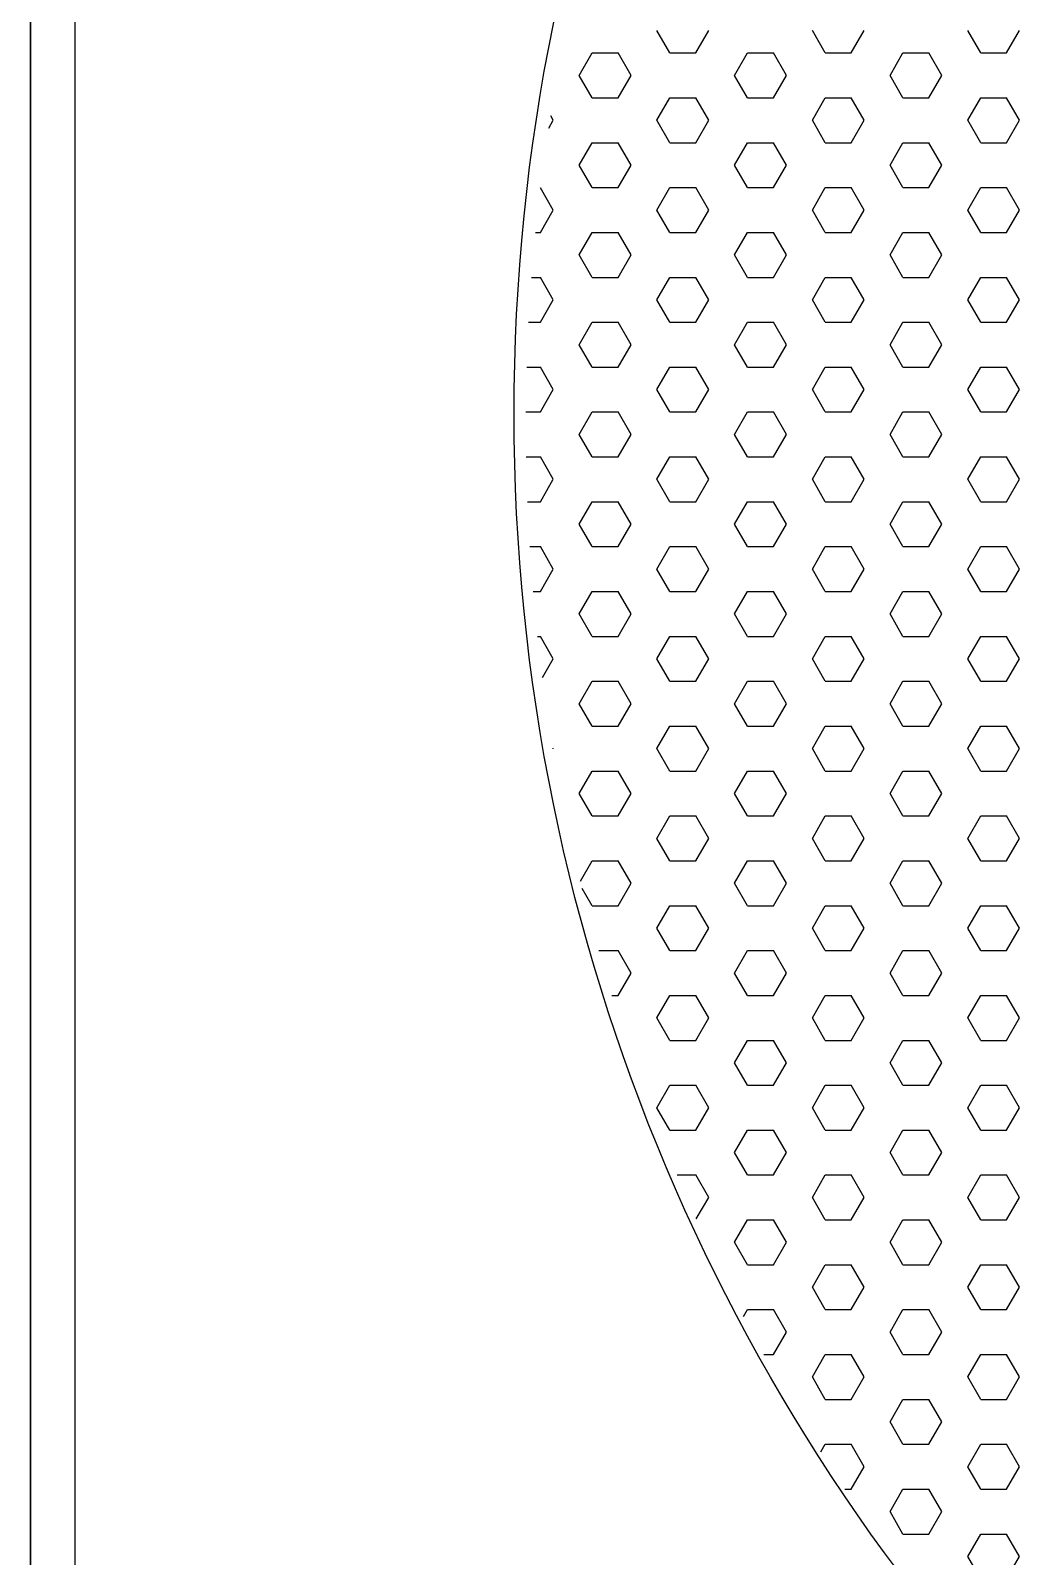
# Model space of a CAD drawing. Header units: millimetres. Extents: x 1464389 to 1998638, y -29162 to 256806.
# Drawn here: x 1539992.89 to 1540017.07, y 124748.06 to 124784.87 of the extents above; entities that cross this region are included whole.
import ezdxf

# ---------------------------------------------------------------- set-up
doc = ezdxf.new("R2010")
doc.units = ezdxf.units.MM
doc.header["$LTSCALE"] = 15
for name, color, linetype in [('A-WNDW', 4, 'Continuous'), ('GFC Walls', 14, 'Continuous'), ('LS_DR_Washbasin', 165, 'Continuous')]:
    doc.layers.add(name, color=color, linetype=linetype)

msp = doc.modelspace()

# ---------------------------------------------------------------- linework, layer by layer
at = {"layer": 'A-WNDW', "ltscale": 0.5}
msp.add_line((1539992.89, 124717.277), (1539992.89, 125322.277), dxfattribs=at)
at = {"layer": 'GFC Walls'}
msp.add_line((1539992.89, 124567.277), (1539992.89, 126801.273), dxfattribs=at)
at = {"layer": 'LS_DR_Washbasin'}
for p, q in [((1539992.89, 124833.967), (1539992.89, 124717.277)), ((1539993.956, 124832.902), (1539993.956, 124718.343))]:
    msp.add_line(p, q, dxfattribs=at)
at = {"layer": 'LS_DR_Washbasin', "linetype": 'Continuous'}
for p, q in [((1540008.318, 124784.325), (1540008.006, 124784.866)), ((1540008.943, 124784.325), (1540009.256, 124784.866)), ((1540012.068, 124784.325), (1540011.756, 124784.866)), ((1540012.693, 124784.325), (1540013.006, 124784.866)), ((1540015.818, 124784.325), (1540015.506, 124784.866)), ((1540016.443, 124784.325), (1540016.756, 124784.866)), ((1540006.131, 124783.784), (1540006.443, 124784.325)), ((1540006.443, 124784.325), (1540007.068, 124784.325)), ((1540007.381, 124783.784), (1540007.068, 124784.325)), ((1540008.318, 124784.325), (1540008.943, 124784.325)), ((1540009.881, 124783.784), (1540010.193, 124784.325)), ((1540010.193, 124784.325), (1540010.818, 124784.325)), ((1540011.131, 124783.784), (1540010.818, 124784.325)), ((1540012.068, 124784.325), (1540012.693, 124784.325)), ((1540013.631, 124783.784), (1540013.943, 124784.325)), ((1540013.943, 124784.325), (1540014.568, 124784.325)), ((1540014.881, 124783.784), (1540014.568, 124784.325)), ((1540015.818, 124784.325), (1540016.443, 124784.325)), ((1540006.443, 124783.242), (1540006.131, 124783.784)), ((1540007.068, 124783.242), (1540007.381, 124783.784)), ((1540010.193, 124783.242), (1540009.881, 124783.784)), ((1540010.818, 124783.242), (1540011.131, 124783.784)), ((1540013.943, 124783.242), (1540013.631, 124783.784)), ((1540014.568, 124783.242), (1540014.881, 124783.784)), ((1540006.443, 124783.242), (1540007.068, 124783.242)), ((1540008.006, 124782.701), (1540008.318, 124783.242)), ((1540008.318, 124783.242), (1540008.943, 124783.242)), ((1540009.256, 124782.701), (1540008.943, 124783.242)), ((1540010.193, 124783.242), (1540010.818, 124783.242)), ((1540011.756, 124782.701), (1540012.068, 124783.242)), ((1540012.068, 124783.242), (1540012.693, 124783.242)), ((1540013.006, 124782.701), (1540012.693, 124783.242)), ((1540013.943, 124783.242), (1540014.568, 124783.242)), ((1540015.506, 124782.701), (1540015.818, 124783.242)), ((1540015.818, 124783.242), (1540016.443, 124783.242)), ((1540016.756, 124782.701), (1540016.443, 124783.242)), ((1540005.395, 124782.51), (1540005.506, 124782.701)), ((1540005.506, 124782.701), (1540005.443, 124782.81)), ((1540008.318, 124782.16), (1540008.006, 124782.701)), ((1540008.943, 124782.16), (1540009.256, 124782.701)), ((1540012.068, 124782.16), (1540011.756, 124782.701)), ((1540012.693, 124782.16), (1540013.006, 124782.701)), ((1540015.818, 124782.16), (1540015.506, 124782.701)), ((1540016.443, 124782.16), (1540016.756, 124782.701)), ((1540006.131, 124781.619), (1540006.443, 124782.16)), ((1540006.443, 124782.16), (1540007.068, 124782.16)), ((1540007.381, 124781.619), (1540007.068, 124782.16)), ((1540008.318, 124782.16), (1540008.943, 124782.16)), ((1540009.881, 124781.619), (1540010.193, 124782.16)), ((1540010.193, 124782.16), (1540010.818, 124782.16)), ((1540011.131, 124781.619), (1540010.818, 124782.16)), ((1540012.068, 124782.16), (1540012.693, 124782.16)), ((1540013.631, 124781.619), (1540013.943, 124782.16)), ((1540013.943, 124782.16), (1540014.568, 124782.16)), ((1540014.881, 124781.619), (1540014.568, 124782.16)), ((1540015.818, 124782.16), (1540016.443, 124782.16)), ((1540006.443, 124781.077), (1540006.131, 124781.619)), ((1540007.068, 124781.077), (1540007.381, 124781.619)), ((1540010.193, 124781.077), (1540009.881, 124781.619)), ((1540010.818, 124781.077), (1540011.131, 124781.619)), ((1540013.943, 124781.077), (1540013.631, 124781.619)), ((1540014.568, 124781.077), (1540014.881, 124781.619)), ((1540006.443, 124781.077), (1540007.068, 124781.077)), ((1540008.006, 124780.536), (1540008.318, 124781.077)), ((1540008.318, 124781.077), (1540008.943, 124781.077)), ((1540009.256, 124780.536), (1540008.943, 124781.077)), ((1540010.193, 124781.077), (1540010.818, 124781.077)), ((1540011.756, 124780.536), (1540012.068, 124781.077)), ((1540012.068, 124781.077), (1540012.693, 124781.077)), ((1540013.006, 124780.536), (1540012.693, 124781.077)), ((1540013.943, 124781.077), (1540014.568, 124781.077)), ((1540015.506, 124780.536), (1540015.818, 124781.077)), ((1540015.818, 124781.077), (1540016.443, 124781.077)), ((1540016.756, 124780.536), (1540016.443, 124781.077)), ((1540005.506, 124780.536), (1540005.196, 124781.073)), ((1540005.193, 124779.995), (1540005.506, 124780.536)), ((1540008.318, 124779.995), (1540008.006, 124780.536)), ((1540008.943, 124779.995), (1540009.256, 124780.536)), ((1540012.068, 124779.995), (1540011.756, 124780.536)), ((1540012.693, 124779.995), (1540013.006, 124780.536)), ((1540015.818, 124779.995), (1540015.506, 124780.536)), ((1540016.443, 124779.995), (1540016.756, 124780.536)), ((1540005.075, 124779.995), (1540005.193, 124779.995)), ((1540006.131, 124779.454), (1540006.443, 124779.995)), ((1540006.443, 124779.995), (1540007.068, 124779.995)), ((1540007.381, 124779.454), (1540007.068, 124779.995)), ((1540008.318, 124779.995), (1540008.943, 124779.995)), ((1540009.881, 124779.454), (1540010.193, 124779.995)), ((1540010.193, 124779.995), (1540010.818, 124779.995)), ((1540011.131, 124779.454), (1540010.818, 124779.995)), ((1540012.068, 124779.995), (1540012.693, 124779.995)), ((1540013.631, 124779.454), (1540013.943, 124779.995)), ((1540013.943, 124779.995), (1540014.568, 124779.995)), ((1540014.881, 124779.454), (1540014.568, 124779.995)), ((1540015.818, 124779.995), (1540016.443, 124779.995)), ((1540006.443, 124778.912), (1540006.131, 124779.454)), ((1540007.068, 124778.912), (1540007.381, 124779.454)), ((1540010.193, 124778.912), (1540009.881, 124779.454)), ((1540010.818, 124778.912), (1540011.131, 124779.454)), ((1540013.943, 124778.912), (1540013.631, 124779.454)), ((1540014.568, 124778.912), (1540014.881, 124779.454)), ((1540004.98, 124778.912), (1540005.193, 124778.912)), ((1540005.506, 124778.371), (1540005.193, 124778.912)), ((1540006.443, 124778.912), (1540007.068, 124778.912)), ((1540008.006, 124778.371), (1540008.318, 124778.912)), ((1540008.318, 124778.912), (1540008.943, 124778.912)), ((1540009.256, 124778.371), (1540008.943, 124778.912)), ((1540010.193, 124778.912), (1540010.818, 124778.912)), ((1540011.756, 124778.371), (1540012.068, 124778.912)), ((1540012.068, 124778.912), (1540012.693, 124778.912)), ((1540013.006, 124778.371), (1540012.693, 124778.912)), ((1540013.943, 124778.912), (1540014.568, 124778.912)), ((1540015.506, 124778.371), (1540015.818, 124778.912)), ((1540015.818, 124778.912), (1540016.443, 124778.912)), ((1540016.756, 124778.371), (1540016.443, 124778.912)), ((1540005.193, 124777.83), (1540005.506, 124778.371)), ((1540008.318, 124777.83), (1540008.006, 124778.371)), ((1540008.943, 124777.83), (1540009.256, 124778.371)), ((1540012.068, 124777.83), (1540011.756, 124778.371)), ((1540012.693, 124777.83), (1540013.006, 124778.371)), ((1540015.818, 124777.83), (1540015.506, 124778.371)), ((1540016.443, 124777.83), (1540016.756, 124778.371)), ((1540004.91, 124777.83), (1540005.193, 124777.83)), ((1540006.131, 124777.288), (1540006.443, 124777.83)), ((1540006.443, 124777.83), (1540007.068, 124777.83)), ((1540007.381, 124777.288), (1540007.068, 124777.83)), ((1540008.318, 124777.83), (1540008.943, 124777.83)), ((1540009.881, 124777.288), (1540010.193, 124777.83)), ((1540010.193, 124777.83), (1540010.818, 124777.83)), ((1540011.131, 124777.288), (1540010.818, 124777.83)), ((1540012.068, 124777.83), (1540012.693, 124777.83)), ((1540013.631, 124777.288), (1540013.943, 124777.83)), ((1540013.943, 124777.83), (1540014.568, 124777.83)), ((1540014.881, 124777.288), (1540014.568, 124777.83)), ((1540015.818, 124777.83), (1540016.443, 124777.83)), ((1540006.443, 124776.747), (1540006.131, 124777.288)), ((1540007.068, 124776.747), (1540007.381, 124777.288)), ((1540010.193, 124776.747), (1540009.881, 124777.288)), ((1540010.818, 124776.747), (1540011.131, 124777.288)), ((1540013.943, 124776.747), (1540013.631, 124777.288)), ((1540014.568, 124776.747), (1540014.881, 124777.288)), ((1540004.865, 124776.747), (1540005.193, 124776.747)), ((1540005.506, 124776.206), (1540005.193, 124776.747)), ((1540006.443, 124776.747), (1540007.068, 124776.747)), ((1540008.006, 124776.206), (1540008.318, 124776.747)), ((1540008.318, 124776.747), (1540008.943, 124776.747)), ((1540009.256, 124776.206), (1540008.943, 124776.747)), ((1540010.193, 124776.747), (1540010.818, 124776.747)), ((1540011.756, 124776.206), (1540012.068, 124776.747)), ((1540012.068, 124776.747), (1540012.693, 124776.747)), ((1540013.006, 124776.206), (1540012.693, 124776.747)), ((1540013.943, 124776.747), (1540014.568, 124776.747)), ((1540015.506, 124776.206), (1540015.818, 124776.747)), ((1540015.818, 124776.747), (1540016.443, 124776.747)), ((1540016.756, 124776.206), (1540016.443, 124776.747)), ((1540005.193, 124775.665), (1540005.506, 124776.206)), ((1540008.318, 124775.665), (1540008.006, 124776.206)), ((1540008.943, 124775.665), (1540009.256, 124776.206)), ((1540012.068, 124775.665), (1540011.756, 124776.206)), ((1540012.693, 124775.665), (1540013.006, 124776.206)), ((1540015.818, 124775.665), (1540015.506, 124776.206)), ((1540016.443, 124775.665), (1540016.756, 124776.206)), ((1540004.845, 124775.665), (1540005.193, 124775.665)), ((1540006.131, 124775.123), (1540006.443, 124775.665)), ((1540006.443, 124775.665), (1540007.068, 124775.665)), ((1540007.381, 124775.123), (1540007.068, 124775.665)), ((1540008.318, 124775.665), (1540008.943, 124775.665)), ((1540009.881, 124775.123), (1540010.193, 124775.665)), ((1540010.193, 124775.665), (1540010.818, 124775.665)), ((1540011.131, 124775.123), (1540010.818, 124775.665)), ((1540012.068, 124775.665), (1540012.693, 124775.665)), ((1540013.631, 124775.123), (1540013.943, 124775.665)), ((1540013.943, 124775.665), (1540014.568, 124775.665)), ((1540014.881, 124775.123), (1540014.568, 124775.665)), ((1540015.818, 124775.665), (1540016.443, 124775.665)), ((1540006.443, 124774.582), (1540006.131, 124775.123)), ((1540007.068, 124774.582), (1540007.381, 124775.123)), ((1540010.193, 124774.582), (1540009.881, 124775.123)), ((1540010.818, 124774.582), (1540011.131, 124775.123)), ((1540013.943, 124774.582), (1540013.631, 124775.123)), ((1540014.568, 124774.582), (1540014.881, 124775.123)), ((1540004.851, 124774.582), (1540005.193, 124774.582)), ((1540005.506, 124774.041), (1540005.193, 124774.582)), ((1540006.443, 124774.582), (1540007.068, 124774.582)), ((1540008.006, 124774.041), (1540008.318, 124774.582)), ((1540008.318, 124774.582), (1540008.943, 124774.582)), ((1540009.256, 124774.041), (1540008.943, 124774.582)), ((1540010.193, 124774.582), (1540010.818, 124774.582)), ((1540011.756, 124774.041), (1540012.068, 124774.582)), ((1540012.068, 124774.582), (1540012.693, 124774.582)), ((1540013.006, 124774.041), (1540012.693, 124774.582)), ((1540013.943, 124774.582), (1540014.568, 124774.582)), ((1540015.506, 124774.041), (1540015.818, 124774.582)), ((1540015.818, 124774.582), (1540016.443, 124774.582)), ((1540016.756, 124774.041), (1540016.443, 124774.582)), ((1540005.193, 124773.5), (1540005.506, 124774.041)), ((1540008.318, 124773.5), (1540008.006, 124774.041)), ((1540008.943, 124773.5), (1540009.256, 124774.041)), ((1540012.068, 124773.5), (1540011.756, 124774.041)), ((1540012.693, 124773.5), (1540013.006, 124774.041)), ((1540015.818, 124773.5), (1540015.506, 124774.041)), ((1540016.443, 124773.5), (1540016.756, 124774.041)), ((1540004.881, 124773.5), (1540005.193, 124773.5)), ((1540006.131, 124772.958), (1540006.443, 124773.5)), ((1540006.443, 124773.5), (1540007.068, 124773.5)), ((1540007.381, 124772.958), (1540007.068, 124773.5)), ((1540008.318, 124773.5), (1540008.943, 124773.5)), ((1540009.881, 124772.958), (1540010.193, 124773.5)), ((1540010.193, 124773.5), (1540010.818, 124773.5)), ((1540011.131, 124772.958), (1540010.818, 124773.5)), ((1540012.068, 124773.5), (1540012.693, 124773.5)), ((1540013.631, 124772.958), (1540013.943, 124773.5)), ((1540013.943, 124773.5), (1540014.568, 124773.5)), ((1540014.881, 124772.958), (1540014.568, 124773.5)), ((1540015.818, 124773.5), (1540016.443, 124773.5)), ((1540006.443, 124772.417), (1540006.131, 124772.958)), ((1540007.068, 124772.417), (1540007.381, 124772.958)), ((1540010.193, 124772.417), (1540009.881, 124772.958)), ((1540010.818, 124772.417), (1540011.131, 124772.958)), ((1540013.943, 124772.417), (1540013.631, 124772.958)), ((1540014.568, 124772.417), (1540014.881, 124772.958)), ((1540004.937, 124772.417), (1540005.193, 124772.417)), ((1540005.506, 124771.876), (1540005.193, 124772.417)), ((1540006.443, 124772.417), (1540007.068, 124772.417)), ((1540008.006, 124771.876), (1540008.318, 124772.417)), ((1540008.318, 124772.417), (1540008.943, 124772.417)), ((1540009.256, 124771.876), (1540008.943, 124772.417)), ((1540010.193, 124772.417), (1540010.818, 124772.417)), ((1540011.756, 124771.876), (1540012.068, 124772.417)), ((1540012.068, 124772.417), (1540012.693, 124772.417)), ((1540013.006, 124771.876), (1540012.693, 124772.417)), ((1540013.943, 124772.417), (1540014.568, 124772.417)), ((1540015.506, 124771.876), (1540015.818, 124772.417)), ((1540015.818, 124772.417), (1540016.443, 124772.417)), ((1540016.756, 124771.876), (1540016.443, 124772.417)), ((1540005.193, 124771.335), (1540005.506, 124771.876)), ((1540008.318, 124771.335), (1540008.006, 124771.876)), ((1540008.943, 124771.335), (1540009.256, 124771.876)), ((1540012.068, 124771.335), (1540011.756, 124771.876)), ((1540012.693, 124771.335), (1540013.006, 124771.876)), ((1540015.818, 124771.335), (1540015.506, 124771.876)), ((1540016.443, 124771.335), (1540016.756, 124771.876)), ((1540005.018, 124771.335), (1540005.193, 124771.335)), ((1540006.131, 124770.793), (1540006.443, 124771.335)), ((1540006.443, 124771.335), (1540007.068, 124771.335)), ((1540007.381, 124770.793), (1540007.068, 124771.335)), ((1540008.318, 124771.335), (1540008.943, 124771.335)), ((1540009.881, 124770.793), (1540010.193, 124771.335)), ((1540010.193, 124771.335), (1540010.818, 124771.335)), ((1540011.131, 124770.793), (1540010.818, 124771.335)), ((1540012.068, 124771.335), (1540012.693, 124771.335)), ((1540013.631, 124770.793), (1540013.943, 124771.335)), ((1540013.943, 124771.335), (1540014.568, 124771.335)), ((1540014.881, 124770.793), (1540014.568, 124771.335)), ((1540015.818, 124771.335), (1540016.443, 124771.335)), ((1540006.443, 124770.252), (1540006.131, 124770.793)), ((1540007.068, 124770.252), (1540007.381, 124770.793)), ((1540010.193, 124770.252), (1540009.881, 124770.793)), ((1540010.818, 124770.252), (1540011.131, 124770.793)), ((1540013.943, 124770.252), (1540013.631, 124770.793)), ((1540014.568, 124770.252), (1540014.881, 124770.793)), ((1540005.124, 124770.252), (1540005.193, 124770.252)), ((1540005.506, 124769.711), (1540005.193, 124770.252)), ((1540006.443, 124770.252), (1540007.068, 124770.252)), ((1540008.006, 124769.711), (1540008.318, 124770.252)), ((1540008.318, 124770.252), (1540008.943, 124770.252)), ((1540009.256, 124769.711), (1540008.943, 124770.252)), ((1540010.193, 124770.252), (1540010.818, 124770.252)), ((1540011.756, 124769.711), (1540012.068, 124770.252)), ((1540012.068, 124770.252), (1540012.693, 124770.252)), ((1540013.006, 124769.711), (1540012.693, 124770.252)), ((1540013.943, 124770.252), (1540014.568, 124770.252)), ((1540015.506, 124769.711), (1540015.818, 124770.252)), ((1540015.818, 124770.252), (1540016.443, 124770.252)), ((1540016.756, 124769.711), (1540016.443, 124770.252)), ((1540005.245, 124769.258), (1540005.506, 124769.711)), ((1540008.318, 124769.169), (1540008.006, 124769.711)), ((1540008.943, 124769.169), (1540009.256, 124769.711)), ((1540012.068, 124769.169), (1540011.756, 124769.711)), ((1540012.693, 124769.169), (1540013.006, 124769.711)), ((1540015.818, 124769.169), (1540015.506, 124769.711)), ((1540016.443, 124769.169), (1540016.756, 124769.711)), ((1540006.131, 124768.628), (1540006.443, 124769.169)), ((1540006.443, 124769.17), (1540007.068, 124769.17)), ((1540007.381, 124768.628), (1540007.068, 124769.169)), ((1540008.318, 124769.17), (1540008.943, 124769.17)), ((1540009.881, 124768.628), (1540010.193, 124769.169)), ((1540010.193, 124769.17), (1540010.818, 124769.17)), ((1540011.131, 124768.628), (1540010.818, 124769.169)), ((1540012.068, 124769.17), (1540012.693, 124769.17)), ((1540013.631, 124768.628), (1540013.943, 124769.169)), ((1540013.943, 124769.17), (1540014.568, 124769.17)), ((1540014.881, 124768.628), (1540014.568, 124769.169)), ((1540015.818, 124769.17), (1540016.443, 124769.17)), ((1540006.443, 124768.087), (1540006.131, 124768.628)), ((1540007.068, 124768.087), (1540007.381, 124768.628)), ((1540010.193, 124768.087), (1540009.881, 124768.628)), ((1540010.818, 124768.087), (1540011.131, 124768.628)), ((1540013.943, 124768.087), (1540013.631, 124768.628)), ((1540014.568, 124768.087), (1540014.881, 124768.628)), ((1540006.443, 124768.087), (1540007.068, 124768.087)), ((1540008.006, 124767.546), (1540008.318, 124768.087)), ((1540008.318, 124768.087), (1540008.943, 124768.087)), ((1540009.256, 124767.546), (1540008.943, 124768.087)), ((1540010.193, 124768.087), (1540010.818, 124768.087)), ((1540011.756, 124767.546), (1540012.068, 124768.087)), ((1540012.068, 124768.087), (1540012.693, 124768.087)), ((1540013.006, 124767.546), (1540012.693, 124768.087)), ((1540013.943, 124768.087), (1540014.568, 124768.087)), ((1540015.506, 124767.546), (1540015.818, 124768.087)), ((1540015.818, 124768.087), (1540016.443, 124768.087)), ((1540016.756, 124767.546), (1540016.443, 124768.087)), ((1540005.506, 124767.546), (1540005.502, 124767.553)), ((1540005.503, 124767.542), (1540005.506, 124767.546)), ((1540008.318, 124767.004), (1540008.006, 124767.546)), ((1540008.943, 124767.004), (1540009.256, 124767.546)), ((1540012.068, 124767.004), (1540011.756, 124767.546)), ((1540012.693, 124767.004), (1540013.006, 124767.546)), ((1540015.818, 124767.004), (1540015.506, 124767.546)), ((1540016.443, 124767.004), (1540016.756, 124767.546)), ((1540006.131, 124766.463), (1540006.443, 124767.004)), ((1540006.443, 124767.004), (1540007.068, 124767.004)), ((1540007.381, 124766.463), (1540007.068, 124767.004)), ((1540008.318, 124767.004), (1540008.943, 124767.004)), ((1540009.881, 124766.463), (1540010.193, 124767.004)), ((1540010.193, 124767.004), (1540010.818, 124767.004)), ((1540011.131, 124766.463), (1540010.818, 124767.004)), ((1540012.068, 124767.004), (1540012.693, 124767.004)), ((1540013.631, 124766.463), (1540013.943, 124767.004)), ((1540013.943, 124767.004), (1540014.568, 124767.004)), ((1540014.881, 124766.463), (1540014.568, 124767.004)), ((1540015.818, 124767.004), (1540016.443, 124767.004)), ((1540006.443, 124765.922), (1540006.131, 124766.463)), ((1540007.068, 124765.922), (1540007.381, 124766.463)), ((1540010.193, 124765.922), (1540009.881, 124766.463)), ((1540010.818, 124765.922), (1540011.131, 124766.463)), ((1540013.943, 124765.922), (1540013.631, 124766.463)), ((1540014.568, 124765.922), (1540014.881, 124766.463)), ((1540006.443, 124765.922), (1540007.068, 124765.922)), ((1540008.006, 124765.381), (1540008.318, 124765.922)), ((1540008.318, 124765.922), (1540008.943, 124765.922)), ((1540009.256, 124765.381), (1540008.943, 124765.922)), ((1540010.193, 124765.922), (1540010.818, 124765.922)), ((1540011.756, 124765.381), (1540012.068, 124765.922)), ((1540012.068, 124765.922), (1540012.693, 124765.922)), ((1540013.006, 124765.381), (1540012.693, 124765.922)), ((1540013.943, 124765.922), (1540014.568, 124765.922)), ((1540015.506, 124765.381), (1540015.818, 124765.922)), ((1540015.818, 124765.922), (1540016.443, 124765.922)), ((1540016.756, 124765.381), (1540016.443, 124765.922)), ((1540008.318, 124764.839), (1540008.006, 124765.381)), ((1540008.943, 124764.839), (1540009.256, 124765.381)), ((1540012.068, 124764.839), (1540011.756, 124765.381)), ((1540012.693, 124764.839), (1540013.006, 124765.381)), ((1540015.818, 124764.839), (1540015.506, 124765.381)), ((1540016.443, 124764.839), (1540016.756, 124765.381)), ((1540006.161, 124764.35), (1540006.443, 124764.839)), ((1540006.443, 124764.839), (1540007.068, 124764.839)), ((1540007.381, 124764.298), (1540007.068, 124764.839)), ((1540008.318, 124764.839), (1540008.943, 124764.839)), ((1540009.881, 124764.298), (1540010.193, 124764.839)), ((1540010.193, 124764.839), (1540010.818, 124764.839)), ((1540011.131, 124764.298), (1540010.818, 124764.839)), ((1540012.068, 124764.839), (1540012.693, 124764.839)), ((1540013.631, 124764.298), (1540013.943, 124764.839)), ((1540013.943, 124764.839), (1540014.568, 124764.839)), ((1540014.881, 124764.298), (1540014.568, 124764.839)), ((1540015.818, 124764.839), (1540016.443, 124764.839)), ((1540006.443, 124763.757), (1540006.205, 124764.169)), ((1540007.068, 124763.757), (1540007.381, 124764.298)), ((1540010.193, 124763.757), (1540009.881, 124764.298)), ((1540010.818, 124763.757), (1540011.131, 124764.298)), ((1540013.943, 124763.757), (1540013.631, 124764.298)), ((1540014.568, 124763.757), (1540014.881, 124764.298)), ((1540006.443, 124763.757), (1540007.068, 124763.757)), ((1540008.006, 124763.216), (1540008.318, 124763.757)), ((1540008.318, 124763.757), (1540008.943, 124763.757)), ((1540009.256, 124763.216), (1540008.943, 124763.757)), ((1540010.193, 124763.757), (1540010.818, 124763.757)), ((1540011.756, 124763.216), (1540012.068, 124763.757)), ((1540012.068, 124763.757), (1540012.693, 124763.757)), ((1540013.006, 124763.216), (1540012.693, 124763.757)), ((1540013.943, 124763.757), (1540014.568, 124763.757)), ((1540015.506, 124763.216), (1540015.818, 124763.757)), ((1540015.818, 124763.757), (1540016.443, 124763.757)), ((1540016.756, 124763.216), (1540016.443, 124763.757)), ((1540008.318, 124762.674), (1540008.006, 124763.216)), ((1540008.943, 124762.674), (1540009.256, 124763.216)), ((1540012.068, 124762.674), (1540011.756, 124763.216)), ((1540012.693, 124762.674), (1540013.006, 124763.216)), ((1540015.818, 124762.674), (1540015.506, 124763.216)), ((1540016.443, 124762.674), (1540016.756, 124763.216)), ((1540006.601, 124762.674), (1540007.068, 124762.674)), ((1540007.381, 124762.133), (1540007.068, 124762.674)), ((1540008.318, 124762.674), (1540008.943, 124762.674)), ((1540009.881, 124762.133), (1540010.193, 124762.674)), ((1540010.193, 124762.674), (1540010.818, 124762.674)), ((1540011.131, 124762.133), (1540010.818, 124762.674)), ((1540012.068, 124762.674), (1540012.693, 124762.674)), ((1540013.631, 124762.133), (1540013.943, 124762.674)), ((1540013.943, 124762.674), (1540014.568, 124762.674)), ((1540014.881, 124762.133), (1540014.568, 124762.674)), ((1540015.818, 124762.674), (1540016.443, 124762.674)), ((1540007.068, 124761.592), (1540007.381, 124762.133)), ((1540010.193, 124761.592), (1540009.881, 124762.133)), ((1540010.818, 124761.592), (1540011.131, 124762.133)), ((1540013.943, 124761.592), (1540013.631, 124762.133)), ((1540014.568, 124761.592), (1540014.881, 124762.133)), ((1540006.921, 124761.592), (1540007.068, 124761.592)), ((1540008.006, 124761.05), (1540008.318, 124761.592)), ((1540008.318, 124761.592), (1540008.943, 124761.592)), ((1540009.256, 124761.05), (1540008.943, 124761.592)), ((1540010.193, 124761.592), (1540010.818, 124761.592)), ((1540011.756, 124761.05), (1540012.068, 124761.592)), ((1540012.068, 124761.592), (1540012.693, 124761.592)), ((1540013.006, 124761.05), (1540012.693, 124761.592)), ((1540013.943, 124761.592), (1540014.568, 124761.592)), ((1540015.506, 124761.05), (1540015.818, 124761.592)), ((1540015.818, 124761.592), (1540016.443, 124761.592)), ((1540016.756, 124761.05), (1540016.443, 124761.592)), ((1540008.318, 124760.509), (1540008.006, 124761.05)), ((1540008.943, 124760.509), (1540009.256, 124761.05)), ((1540012.068, 124760.509), (1540011.756, 124761.05)), ((1540012.693, 124760.509), (1540013.006, 124761.05)), ((1540015.818, 124760.509), (1540015.506, 124761.05)), ((1540016.443, 124760.509), (1540016.756, 124761.05)), ((1540008.318, 124760.509), (1540008.943, 124760.509)), ((1540009.881, 124759.968), (1540010.193, 124760.509)), ((1540010.193, 124760.509), (1540010.818, 124760.509)), ((1540011.131, 124759.968), (1540010.818, 124760.509)), ((1540012.068, 124760.509), (1540012.693, 124760.509)), ((1540013.631, 124759.968), (1540013.943, 124760.509)), ((1540013.943, 124760.509), (1540014.568, 124760.509)), ((1540014.881, 124759.968), (1540014.568, 124760.509)), ((1540015.818, 124760.509), (1540016.443, 124760.509)), ((1540010.193, 124759.427), (1540009.881, 124759.968)), ((1540010.818, 124759.427), (1540011.131, 124759.968)), ((1540013.943, 124759.427), (1540013.631, 124759.968)), ((1540014.568, 124759.427), (1540014.881, 124759.968)), ((1540008.006, 124758.885), (1540008.318, 124759.427)), ((1540008.318, 124759.427), (1540008.943, 124759.427)), ((1540009.256, 124758.885), (1540008.943, 124759.427)), ((1540010.193, 124759.427), (1540010.818, 124759.427)), ((1540011.756, 124758.885), (1540012.068, 124759.427)), ((1540012.068, 124759.427), (1540012.693, 124759.427)), ((1540013.006, 124758.885), (1540012.693, 124759.427)), ((1540013.943, 124759.427), (1540014.568, 124759.427)), ((1540015.506, 124758.885), (1540015.818, 124759.427)), ((1540015.818, 124759.427), (1540016.443, 124759.427)), ((1540016.756, 124758.885), (1540016.443, 124759.427)), ((1540008.318, 124758.344), (1540008.006, 124758.885)), ((1540008.943, 124758.344), (1540009.256, 124758.885)), ((1540012.068, 124758.344), (1540011.756, 124758.885)), ((1540012.693, 124758.344), (1540013.006, 124758.885)), ((1540015.818, 124758.344), (1540015.506, 124758.885)), ((1540016.443, 124758.344), (1540016.756, 124758.885)), ((1540008.318, 124758.344), (1540008.943, 124758.344)), ((1540009.881, 124757.803), (1540010.193, 124758.344)), ((1540010.193, 124758.344), (1540010.818, 124758.344)), ((1540011.131, 124757.803), (1540010.818, 124758.344)), ((1540012.068, 124758.344), (1540012.693, 124758.344)), ((1540013.631, 124757.803), (1540013.943, 124758.344)), ((1540013.943, 124758.344), (1540014.568, 124758.344)), ((1540014.881, 124757.803), (1540014.568, 124758.344)), ((1540015.818, 124758.344), (1540016.443, 124758.344)), ((1540010.193, 124757.262), (1540009.881, 124757.803)), ((1540010.818, 124757.262), (1540011.131, 124757.803)), ((1540013.943, 124757.262), (1540013.631, 124757.803)), ((1540014.568, 124757.262), (1540014.881, 124757.803)), ((1540008.495, 124757.262), (1540008.943, 124757.262)), ((1540009.256, 124756.72), (1540008.943, 124757.262)), ((1540010.193, 124757.262), (1540010.818, 124757.262)), ((1540011.756, 124756.72), (1540012.068, 124757.262)), ((1540012.068, 124757.262), (1540012.693, 124757.262)), ((1540013.006, 124756.72), (1540012.693, 124757.262)), ((1540013.943, 124757.262), (1540014.568, 124757.262)), ((1540015.506, 124756.72), (1540015.818, 124757.262)), ((1540015.818, 124757.262), (1540016.443, 124757.262)), ((1540016.756, 124756.72), (1540016.443, 124757.262)), ((1540008.956, 124756.202), (1540009.256, 124756.72)), ((1540012.068, 124756.179), (1540011.756, 124756.72)), ((1540012.693, 124756.179), (1540013.006, 124756.72)), ((1540015.818, 124756.179), (1540015.506, 124756.72)), ((1540016.443, 124756.179), (1540016.756, 124756.72)), ((1540009.881, 124755.638), (1540010.193, 124756.179)), ((1540010.193, 124756.179), (1540010.818, 124756.179)), ((1540011.131, 124755.638), (1540010.818, 124756.179)), ((1540012.068, 124756.179), (1540012.693, 124756.179)), ((1540013.631, 124755.638), (1540013.943, 124756.179)), ((1540013.943, 124756.179), (1540014.568, 124756.179)), ((1540014.881, 124755.638), (1540014.568, 124756.179)), ((1540015.818, 124756.179), (1540016.443, 124756.179)), ((1540010.193, 124755.097), (1540009.881, 124755.638)), ((1540010.818, 124755.097), (1540011.131, 124755.638)), ((1540013.943, 124755.097), (1540013.631, 124755.638)), ((1540014.568, 124755.097), (1540014.881, 124755.638)), ((1540010.193, 124755.097), (1540010.818, 124755.097)), ((1540011.756, 124754.555), (1540012.068, 124755.097)), ((1540012.068, 124755.097), (1540012.693, 124755.097)), ((1540013.006, 124754.555), (1540012.693, 124755.097)), ((1540013.943, 124755.097), (1540014.568, 124755.097)), ((1540015.506, 124754.555), (1540015.818, 124755.097)), ((1540015.818, 124755.097), (1540016.443, 124755.097)), ((1540016.756, 124754.555), (1540016.443, 124755.097)), ((1540012.068, 124754.014), (1540011.756, 124754.555)), ((1540012.693, 124754.014), (1540013.006, 124754.555)), ((1540015.818, 124754.014), (1540015.506, 124754.555)), ((1540016.443, 124754.014), (1540016.756, 124754.555)), ((1540010.097, 124753.847), (1540010.193, 124754.014)), ((1540010.193, 124754.014), (1540010.818, 124754.014)), ((1540011.131, 124753.473), (1540010.818, 124754.014)), ((1540012.068, 124754.014), (1540012.693, 124754.014)), ((1540013.631, 124753.473), (1540013.943, 124754.014)), ((1540013.943, 124754.014), (1540014.568, 124754.014)), ((1540014.881, 124753.473), (1540014.568, 124754.014)), ((1540015.818, 124754.014), (1540016.443, 124754.014)), ((1540010.818, 124752.931), (1540011.131, 124753.473)), ((1540013.943, 124752.931), (1540013.631, 124753.473)), ((1540014.568, 124752.931), (1540014.881, 124753.473)), ((1540010.585, 124752.932), (1540010.818, 124752.932)), ((1540011.756, 124752.39), (1540012.068, 124752.931)), ((1540012.068, 124752.932), (1540012.693, 124752.932)), ((1540013.006, 124752.39), (1540012.693, 124752.931)), ((1540013.943, 124752.932), (1540014.568, 124752.932)), ((1540015.506, 124752.39), (1540015.818, 124752.931)), ((1540015.818, 124752.932), (1540016.443, 124752.932)), ((1540016.756, 124752.39), (1540016.443, 124752.931)), ((1540012.068, 124751.849), (1540011.756, 124752.39)), ((1540012.693, 124751.849), (1540013.006, 124752.39)), ((1540015.818, 124751.849), (1540015.506, 124752.39)), ((1540016.443, 124751.849), (1540016.756, 124752.39)), ((1540012.068, 124751.849), (1540012.693, 124751.849)), ((1540013.631, 124751.308), (1540013.943, 124751.849)), ((1540013.943, 124751.849), (1540014.568, 124751.849)), ((1540014.881, 124751.308), (1540014.568, 124751.849)), ((1540015.818, 124751.849), (1540016.443, 124751.849)), ((1540013.943, 124750.766), (1540013.631, 124751.308)), ((1540014.568, 124750.766), (1540014.881, 124751.308)), ((1540011.962, 124750.583), (1540012.068, 124750.766)), ((1540012.068, 124750.766), (1540012.693, 124750.766)), ((1540013.006, 124750.225), (1540012.693, 124750.766)), ((1540013.943, 124750.766), (1540014.568, 124750.766)), ((1540015.506, 124750.225), (1540015.818, 124750.766)), ((1540015.818, 124750.766), (1540016.443, 124750.766)), ((1540016.756, 124750.225), (1540016.443, 124750.766)), ((1540012.693, 124749.684), (1540013.006, 124750.225)), ((1540015.818, 124749.684), (1540015.506, 124750.225)), ((1540016.443, 124749.684), (1540016.756, 124750.225)), ((1540012.54, 124749.684), (1540012.693, 124749.684)), ((1540013.631, 124749.143), (1540013.943, 124749.684)), ((1540013.943, 124749.684), (1540014.568, 124749.684)), ((1540014.881, 124749.143), (1540014.568, 124749.684)), ((1540015.818, 124749.684), (1540016.443, 124749.684)), ((1540013.943, 124748.601), (1540013.631, 124749.143)), ((1540014.568, 124748.601), (1540014.881, 124749.143)), ((1540013.943, 124748.601), (1540014.568, 124748.601)), ((1540015.506, 124748.06), (1540015.818, 124748.601)), ((1540015.818, 124748.601), (1540016.443, 124748.601)), ((1540016.756, 124748.06), (1540016.443, 124748.601)), ((1540015.818, 124747.519), (1540015.506, 124748.06)), ((1540016.443, 124747.519), (1540016.756, 124748.06))]:
    msp.add_line(p, q, dxfattribs=at)
at = {"layer": 'LS_DR_Washbasin'}
msp.add_circle((1540051.235, 124775.622), 46.676, dxfattribs=at)

doc.saveas('drawing.dxf')
